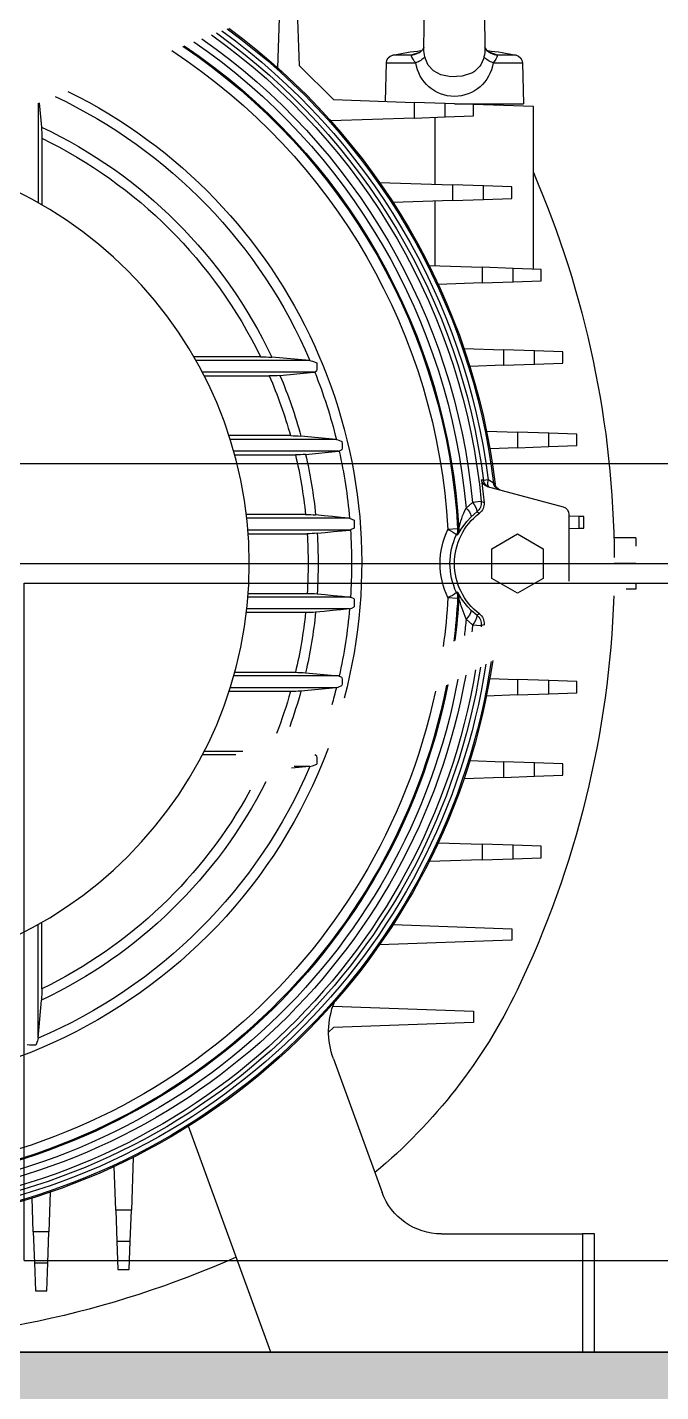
# Model space of a CAD drawing. Header units: millimetres. Extents: x 6561.5 to 6624.8, y 613.4 to 641.4.
# Drawn here: x 6611.5333 to 6611.6604, y 625.0787 to 625.3526 of the extents above; entities that cross this region are included whole.
import ezdxf

# ---------------------------------------------------------------- set-up
doc = ezdxf.new("R2010")
doc.units = ezdxf.units.MM
doc.layers.add('01-HATCH', color=8, linetype='Continuous')
doc.layers.add('A-WALL', color=7, linetype='Continuous', lineweight=5)

# ---------------------------------------------------------------- blocks, each defined once
blk = doc.blocks.new('A$Cbc02c842')
at = {"ltscale": 5}
for p, q in [((0.1076108454228688, 0.2712022301836328), (0.1071613951519339, 0.2583316583836108)), ((0.1114354452386124, 0.2578272136250348), (0.1110151925770424, 0.2698616752743987)), ((0.06361413272975369, 0.2603895646868182), (0.0673278887682045, 0.2603895646868182)), ((0.06989095744688711, 0.2620512124712491), (0.06987453418355472, 0.2618502155049214)), ((0.0846721693562813, 0.2603895646868182), (0.08838592539473211, 0.2603895646868182)), ((0.06236234899483861, 0.2588826644056894), (0.06214586239570963, 0.2506153747394251)), ((0.06825705326468778, 0.2588826644056894), (0.06236234899483861, 0.2588826644056894)), ((0.08963770912964719, 0.2588826644056894), (0.08374300485979802, 0.2588826644056894)), ((0.08984153860205879, 0.2510987309034931), (0.08963770912964719, 0.2588826644056894)), ((0.1071613951519339, 0.2583316583836108), (0.1002934566943168, 0.2514637199259937)), ((0.06016669572932187, 0.2500624625558316), (0.07218806732839766, 0.2504822581024087)), ((0.06016669572932187, 0.2174455961520039), (0.06016669572932187, 0.2500624625558316)), ((0.0760000290622429, 0.2506153747394251), (0.06214586239570963, 0.2506153747394251)), ((0.07218806732839766, 0.2504822581024087), (0.07782608229649668, 0.2506791419235128)), ((0.07218806732839766, 0.2481887472623043), (0.07218806732839766, 0.2504822581024087)), ((0.07782608229649668, 0.2506791419235128), (0.08406319806567808, 0.2508969468056534)), ((0.07782608229649668, 0.2479918634412002), (0.07782608229649668, 0.2506791419235128)), ((0.1002934566943168, 0.2514637199259937), (0.08406319806567808, 0.2508969468056534)), ((0.08406319806567808, 0.2508969468056534), (0.08406319806567808, 0.2477740585590595)), ((0.1592871081450085, 0.2508532867456665), (0.1588608570930319, 0.2459724724694183)), ((0.1595253811913153, 0.2507594602093945), (0.1595253811913153, 0.2307756254450055)), ((0.07782608229649668, 0.2479918634412002), (0.07218806732839766, 0.2481887472623043)), ((0.08406319806567808, 0.2477740585590595), (0.07782608229649668, 0.2479918634412002)), ((0.0799583623959279, 0.2479174025792759), (0.0799583623959279, 0.2344759256637303)), ((0.08406319806567808, 0.2477740585590595), (0.1007979014532339, 0.2471896698396563)), ((0.1587780164857122, 0.2437146542645792), (0.1587780164857122, 0.2303499456518807)), ((0.06450907813018603, 0.2339364247690696), (0.07014709309919454, 0.2341333085901738)), ((0.06450907813018603, 0.2316429139289653), (0.06450907813018603, 0.2339364247690696)), ((0.07014709309919454, 0.2341333085901738), (0.07638420886837594, 0.2343511134723144)), ((0.07014709309919454, 0.2314460301078611), (0.07014709309919454, 0.2341333085901738)), ((0.09103177563451936, 0.2348626177749225), (0.07638420886837594, 0.2343511134723144)), ((0.07638420886837594, 0.2343511134723144), (0.07638420886837594, 0.2312282252257205)), ((0.07014709309919454, 0.2314460301078611), (0.06450907813018603, 0.2316429139289653)), ((0.07638420886837594, 0.2312282252257205), (0.07014709309919454, 0.2314460301078611)), ((0.07638420886837594, 0.2312282252257205), (0.08830372474153592, 0.2308119865594449)), ((0.0799583623959279, 0.2311034130343046), (0.0799583623959279, 0.2181367363816094)), ((0.05859156674091537, 0.2173905914357306), (0.06422958170992388, 0.2175874752569484)), ((0.05859156674091537, 0.2150970805956263), (0.05859156674091537, 0.2173905914357306)), ((0.06422958170992388, 0.2175874752569484), (0.07046669747910528, 0.2178052801389754)), ((0.06422958170992388, 0.2149001967745221), (0.06422958170992388, 0.2175874752569484)), ((0.08107190238047224, 0.21817562205473), (0.07046669747910528, 0.2178052801389754)), ((0.07046669747910528, 0.2178052801389754), (0.07046669747910528, 0.2146823918923815)), ((0.06422958170992388, 0.2149001967745221), (0.05859156674091537, 0.2150970805956263)), ((0.07046669747910528, 0.2146823918923815), (0.06422958170992388, 0.2149001967745221)), ((0.07046669747910528, 0.2146823918923815), (0.07923934124687548, 0.2143760444216127)), ((0.05427287674251602, 0.2008447581025052), (0.05991089171152453, 0.2010416419236094)), ((0.05427287674251602, 0.1985512472622872), (0.05427287674251602, 0.2008447581025052)), ((0.05991089171152453, 0.2010416419236094), (0.06614800748070593, 0.2012594468056363)), ((0.05991089171152453, 0.1983543634411831), (0.05991089171152453, 0.2010416419236094)), ((0.07408579236130208, 0.2015366403616667), (0.06614800748070593, 0.2012594468056363)), ((0.06614800748070593, 0.2012594468056363), (0.06614800748070593, 0.1981365585591561)), ((0.05991089171152453, 0.1983543634411831), (0.05427287674251602, 0.1985512472622872)), ((0.06614800748070593, 0.1981365585591561), (0.05991089171152453, 0.1983543634411831)), ((0.06614800748070593, 0.1981365585591561), (0.07289911211432809, 0.1979008047903221)), ((0.1049883401394709, 0.199093597006879), (0.1050434679466434, 0.1990997338863849)), ((0.1050434679466434, 0.1990997338863849), (0.1126526426080545, 0.1997642579851231)), ((0.1050434679466434, 0.1990997338863849), (0.127849489632581, 0.1990997338863849)), ((0.1149104608132347, 0.1998470985917606), (0.1282751694263879, 0.1998470985917606)), ((0.1036496318658919, 0.196933259855939), (0.10402566878588, 0.1967648352224955)), ((0.1041901432556642, 0.1967337714784776), (0.10402566878588, 0.1967648352224955)), ((0.1041901432556642, 0.1967337714784776), (0.1265680320832416, 0.1967337714784776)), ((0.1110069976805335, 0.1960873690282483), (0.1041901432556642, 0.1967337714784776)), ((0.12619318005477, 0.1960053664701604), (0.1131471879264154, 0.1960053664701604)), ((0.05144683700041242, 0.1842989247691662), (0.05708485196942092, 0.1844958085902704)), ((0.05144683700041242, 0.1820054139289482), (0.05144683700041242, 0.1842989247691662)), ((0.05708485196942092, 0.1844958085902704), (0.06332196773860232, 0.1847136134722973)), ((0.05708485196942092, 0.181808530107844), (0.05708485196942092, 0.1844958085902704)), ((0.06957457357498242, 0.1849319592794814), (0.06332196773860232, 0.1847136134722973)), ((0.06332196773860232, 0.1847136134722973), (0.06332196773860232, 0.1815907252258171)), ((0.09975582225365542, 0.1832664005530091), (0.1067924356905223, 0.1839265120525511)), ((0.1088909282727855, 0.1840090994464276), (0.1212314334190978, 0.1840090994464276)), ((0.05708485196942092, 0.181808530107844), (0.05144683700041242, 0.1820054139289482)), ((0.06332196773860232, 0.1815907252258171), (0.05708485196942092, 0.181808530107844)), ((0.06332196773860232, 0.1815907252258171), (0.06890457292070096, 0.1813957763570784)), ((0.0992697572785346, 0.1809004381451018), (0.09912987538086782, 0.1809256253762328)), ((0.0992697572785346, 0.1809004381451018), (0.1202886002413379, 0.1809004381451018)), ((0.1058632592551021, 0.1802511839952672), (0.0992697572785346, 0.1809004381451018)), ((0.09967870312743798, 0.1832562480229285), (0.09975582225365542, 0.1832664005530091)), ((0.09975582225365542, 0.1832664005530091), (0.1209940786568495, 0.1832664005530091)), ((0.1200859057491925, 0.1801690983793947), (0.1078982762594478, 0.1801690983793947)), ((0.06940356924883417, 0.1738009034787069), (0.05421523224072189, 0.1697312008430458)), ((0.06920749827827422, 0.175145728827431), (0.07016707645766473, 0.1750226573539635)), ((0.07005314812181496, 0.1705431585660904), (0.0706131079325587, 0.1707910909053112)), ((0.0706131079325587, 0.1707910909053112), (0.07236453576774693, 0.1706228386663611)), ((0.07236453576774693, 0.1706228386663611), (0.0736665342321885, 0.1694814423865978)), ((0.05004905367627543, 0.1677530914358272), (0.05102619902777406, 0.1677872141033845)), ((0.05004905367627543, 0.1654595805956092), (0.05004905367627543, 0.1677530914358272)), ((0.05102619902777406, 0.1677872141033845), (0.05304169572923456, 0.1678575967991378)), ((0.05102619902777406, 0.1677872141033845), (0.05102619902777406, 0.1654254579280519)), ((0.05304169572923456, 0.1682018182847855), (0.05304169572923456, 0.1548173920226077)), ((0.0715064576036184, 0.1686996579942956), (0.07098312949642605, 0.1684292356974879)), ((0.07261141611820676, 0.1677374483603558), (0.0715064576036184, 0.1686996579942956)), ((0.09703679302151613, 0.1674189427880606), (0.09713141157249083, 0.1674330672196334)), ((0.09713141157249083, 0.1674330672196334), (0.1176662636055426, 0.1674330672196334)), ((0.1058644827992339, 0.1681742678032947), (0.1177512612332521, 0.1681742678032947)), ((0.05102619902777406, 0.1654254579280519), (0.05004905367627543, 0.1654595805956092)), ((0.05304169572923456, 0.1653550752322985), (0.05102619902777406, 0.1654254579280519)), ((0.07512669876200562, 0.1652409581823235), (0.07535090452824988, 0.165286214903233)), ((0.07535090452824988, 0.165286214903233), (0.077311489001886, 0.1651771108797107)), ((0.09697325173806348, 0.165067104811726), (0.09685803771048995, 0.1650862008709169)), ((0.09697325173806348, 0.165067104811726), (0.1174398815958284, 0.165067104811726)), ((0.03958336239543314, 0.1634792526824072), (0.04400443620511396, 0.1634792526824072)), ((0.03958336239543314, 0.1634792526824072), (0.03958336239543314, 0.1618422073908619)), ((0.06333336239572418, 0.1642753158694745), (0.05818752906202462, 0.1613043676092616)), ((0.06847919572851424, 0.1613043676092616), (0.06333336239572418, 0.1642753158694745)), ((0.07557609750642769, 0.1641372743462739), (0.07535560003748287, 0.1640854481956353)), ((0.1173832511951787, 0.1643297057057111), (0.1055426303512377, 0.1643297057057111)), ((0.05818752906202462, 0.1613043676092616), (0.05818752906202462, 0.1553624710888357)), ((0.06847919572851424, 0.1553624710888357), (0.06847919572851424, 0.1613043676092616)), ((0.03958336239543314, 0.1583334193490487), (0.04393752906185, 0.1583334193490487)), ((0.03958336239543314, 0.1542199798385013), (0.03958336239543314, 0.1531875860156902)), ((0.05818752906202462, 0.1553624710888357), (0.06333336239572418, 0.1523915228286228)), ((0.06333336239572418, 0.1523915228286228), (0.06847919572851424, 0.1553624710888357)), ((0.03958336239543314, 0.1531875860156902), (0.04151378091978586, 0.1531875860156902)), ((0.07535090452824988, 0.151380623794978), (0.07512669876200562, 0.1514258805158875)), ((0.077311489001886, 0.1514897278183867), (0.07535090452824988, 0.151380623794978)), ((0.07535560003748287, 0.152581390502462), (0.07557609750642769, 0.1525295643519371)), ((0.09697325173806348, 0.1515997338863713), (0.09685803771048995, 0.1515806378272941)), ((0.09697325173806348, 0.1515997338863713), (0.1174398815958284, 0.1515997338863713)), ((0.1173832511951787, 0.1523371329923862), (0.1055426303512377, 0.1523371329923862)), ((0.07098312949642605, 0.1482376030007231), (0.0715064576036184, 0.1479671807038017)), ((0.0715064576036184, 0.1479671807038017), (0.07261141611820676, 0.1489293903377416)), ((0.09703679302151613, 0.1492478959100367), (0.09713141157249083, 0.149233771478464)), ((0.09713141157249083, 0.149233771478464), (0.1176662636055426, 0.149233771478464)), ((0.1058644827992339, 0.1484925708949163), (0.1177512612332521, 0.1484925708949163)), ((0.0706131079325587, 0.1458757477927861), (0.07005314812181496, 0.1461236801320069)), ((0.07236453576774693, 0.1460440000317362), (0.0706131079325587, 0.1458757477927861)), ((0.0736665342321885, 0.1471853963116132), (0.07236453576774693, 0.1460440000317362)), ((0.05144683700041242, 0.1346614247691491), (0.05708485196942092, 0.1348583085902533)), ((0.05144683700041242, 0.1323679139290448), (0.05144683700041242, 0.1346614247691491)), ((0.05708485196942092, 0.1348583085902533), (0.06332196773860232, 0.1350761134723939)), ((0.05708485196942092, 0.1321710301079406), (0.05708485196942092, 0.1348583085902533)), ((0.06890457292070096, 0.1352710623411326), (0.06332196773860232, 0.1350761134723939)), ((0.06332196773860232, 0.1350761134723939), (0.06332196773860232, 0.1319532252258)), ((0.0992697572785346, 0.1357664005529955), (0.09912987538086782, 0.1357412133219782)), ((0.1058632592551021, 0.1364156547029438), (0.0992697572785346, 0.1357664005529955)), ((0.0992697572785346, 0.1357664005529955), (0.1202886002413379, 0.1357664005529955)), ((0.1200859057491925, 0.1364977403187027), (0.1078982762594478, 0.1364977403187027)), ((0.05708485196942092, 0.1321710301079406), (0.05144683700041242, 0.1323679139290448)), ((0.06332196773860232, 0.1319532252258), (0.05708485196942092, 0.1321710301079406)), ((0.06332196773860232, 0.1319532252258), (0.06957457357498242, 0.1317348794186159)), ((0.09967870312743798, 0.1334105906751688), (0.09975582225365542, 0.1334004381450882)), ((0.09975582225365542, 0.1334004381450882), (0.1209940786568495, 0.1334004381450882)), ((0.09975582225365542, 0.1334004381450882), (0.1067924356905223, 0.1327403266455462)), ((0.1088909282727855, 0.132657739251556), (0.1212314334190978, 0.132657739251556)), ((0.12619318005477, 0.1206614722279369), (0.1184785406569517, 0.1206614722279369)), ((0.05427287674251602, 0.1181155914358101), (0.05991089171152453, 0.1183124752569142)), ((0.05427287674251602, 0.1158220805957058), (0.05427287674251602, 0.1181155914358101)), ((0.05991089171152453, 0.1183124752569142), (0.06614800748070593, 0.1185302801390549)), ((0.05991089171152453, 0.1156251967746016), (0.05991089171152453, 0.1183124752569142)), ((0.07289911211432809, 0.1187660339077752), (0.06614800748070593, 0.1185302801390549)), ((0.06614800748070593, 0.1185302801390549), (0.06614800748070593, 0.115407391892461)), ((0.1036496318658919, 0.119733578842272), (0.10402566878588, 0.1199020034757154)), ((0.119874038885655, 0.1199330672197334), (0.1265680320832416, 0.1199330672197334)), ((0.05991089171152453, 0.1156251967746016), (0.05427287674251602, 0.1158220805957058)), ((0.06614800748070593, 0.115407391892461), (0.05991089171152453, 0.1156251967746016)), ((0.06614800748070593, 0.115407391892461), (0.07408579236130208, 0.1151301983363169)), ((0.1049883401394709, 0.117573241691332), (0.1050434679466434, 0.1175671048118261)), ((0.1050434679466434, 0.1175671048118261), (0.1081186319263452, 0.1175671048118261)), ((0.1050434679466434, 0.1175671048118261), (0.1087188048788903, 0.117246130452429)), ((0.05859156674091537, 0.101569758102471), (0.06422958170992388, 0.1017666419236889)), ((0.05859156674091537, 0.09927624726236672), (0.05859156674091537, 0.101569758102471)), ((0.06422958170992388, 0.1017666419236889), (0.07046669747910528, 0.1019844468057158)), ((0.06422958170992388, 0.09907936344126256), (0.06422958170992388, 0.1017666419236889)), ((0.07923934124687548, 0.1022907942764846), (0.07046669747910528, 0.1019844468057158)), ((0.07046669747910528, 0.1019844468057158), (0.07046669747910528, 0.09886155855912193)), ((0.06422958170992388, 0.09907936344126256), (0.05859156674091537, 0.09927624726236672)), ((0.07046669747910528, 0.09886155855912193), (0.06422958170992388, 0.09907936344126256)), ((0.07046669747910528, 0.09886155855912193), (0.08107190238047224, 0.09849121664336735)), ((0.08830372474153592, 0.0858548521386524), (0.06450907813018603, 0.0850239247692457)), ((0.06450907813018603, 0.0850239247692457), (0.06450907813018603, 0.08273041392902769)), ((0.1587780164857122, 0.07295218443351814), (0.1587780164857122, 0.08631689304621659)), ((0.1595253811913153, 0.06308519156726788), (0.1595253811913153, 0.08589121325320548)), ((0.06450907813018603, 0.08273041392902769), (0.09103177563451936, 0.08180422092317485)), ((0.1003860575185627, 0.06946278695141928), (0.07218806732839766, 0.06847809143590666)), ((0.1595253811913153, 0.06308519156726788), (0.1588608570930319, 0.07069436622867897)), ((0.07218806732839766, 0.06847809143590666), (0.07218806732839766, 0.06618458059568866)), ((0.07218806732839766, 0.06618458059568866), (0.1002934566943168, 0.0652031187722173)), ((0.1002934566943168, 0.0652031187722173), (0.1012369322409086, 0.06425964322505706)), ((0.1595315180713897, 0.06303006375941322), (0.1595253811913153, 0.06308519156726788)), ((0.1002822774291872, 0.0589262638872583), (0.0905126734417081, 0.03208449753373088)), ((0.1128125290617845, 8.601585932410671e-08), (0.1293290270452871, 0.04537879127229871)), ((0.1404494930231976, 0.03911362600075563), (0.1408198349392933, 0.02850842109950236)), ((0.1439427231855461, 0.02850842109950236), (0.1442490706560875, 0.03728106486704519)), ((0.1570884747163745, 0.03212751598158547), (0.1573656682724049, 0.02418973110076195)), ((0.1604885565186578, 0.02418973110076195), (0.1607243102873781, 0.0309408357344978)), ((0.1408198349392933, 0.02850842109950236), (0.1439427231855461, 0.02850842109950236)), ((0.1410376398209792, 0.02227130533032096), (0.1408198349392933, 0.02850842109950236)), ((0.1439427231855461, 0.02850842109950236), (0.1437249183038602, 0.02227130533032096)), ((0.047895862395535, 8.601585932410671e-08), (0.047895862395535, 0.0237500860158093)), ((0.047895862395535, 0.0237500860158093), (0.05027086239556411, 0.0237500860158093)), ((0.05027086239556411, 0.0237500860158093), (0.05027086239556411, 8.601585932410671e-08)), ((0.0786099002446008, 0.0237500860158093), (0.05027086239556411, 0.0237500860158093)), ((0.1437249183038602, 0.02227130533032096), (0.1410376398209792, 0.02227130533032096)), ((0.1412345236424244, 0.01663329036153982), (0.1410376398209792, 0.02227130533032096)), ((0.1437249183038602, 0.02227130533032096), (0.143528034482415, 0.01663329036153982)), ((0.1573656682724049, 0.02418973110076195), (0.1604885565186578, 0.02418973110076195)), ((0.1575834731540908, 0.01795261533169423), (0.1573656682724049, 0.02418973110076195)), ((0.1604885565186578, 0.02418973110076195), (0.1602707516369719, 0.01795261533169423)), ((0.143528034482415, 0.01663329036153982), (0.1412345236424244, 0.01663329036153982)), ((0.1602707516369719, 0.01795261533169423), (0.1575834731540908, 0.01795261533169423)), ((0.1577803569755361, 0.01231460036279941), (0.1575834731540908, 0.01795261533169423)), ((0.1602707516369719, 0.01795261533169423), (0.1600738678155267, 0.01231460036279941)), ((0.1600738678155267, 0.01231460036279941), (0.1577803569755361, 0.01231460036279941)), ((0.05027086239556411, 8.601585932410671e-08), (0.047895862395535, 8.601585932410671e-08)), ((0.05027086239556411, 8.601585932410671e-08), (0.1128125290617845, 8.601585932410671e-08))]:
    blk.add_line(p, q, dxfattribs=at)
at = {"ltscale": 0.5}
blk.add_line((0.3953048170499187, 0.1583334193490487), (0.01134648371703406, 0.1583334193490487), dxfattribs=at)
for p, q in [((0.002375029062250178, 8.601585932410671e-08), (0.07916669572864521, 8.601585932410671e-08)), ((0.3953048170499187, 8.601585932410671e-08), (0.01134648371703406, 8.601585932410671e-08))]:
    blk.add_line(p, q)
at = {"ltscale": 5, "flags": 128}
for points in [[(0.07021410387847027, 0.2859282211581444), (0.07020728835527734, 0.2855182905749984), (0.0701675694556343, 0.2828775165895081), (0.07012755473374455, 0.2800232049702913), (0.07008748889734306, 0.2770424582004694), (0.07004995955526283, 0.2742066494932374), (0.07001716261424917, 0.2717450939947526), (0.06998581288394234, 0.2694477062544252), (0.06995369411311003, 0.2671886576392239), (0.06993503492071795, 0.2659335807608727), (0.06991209785451247, 0.264445491599929), (0.0698858590906184, 0.2628044565736332), (0.06987339998090647, 0.2620522284877893)], [(0.08213241902672053, 0.2618924648724601), (0.08212776569348534, 0.2621365335415362), (0.08210671825895588, 0.2633302868003398), (0.08208623166706275, 0.2645730145403036), (0.08204599456189499, 0.2672139487872869), (0.08200676814090002, 0.2699887310502049), (0.08196742761924725, 0.2729011285453566), (0.08192708710089391, 0.275946803406498), (0.08188596998411413, 0.2790313184197544), (0.08185406907637116, 0.2813446661379544)], [(0.0673278887682045, 0.2603895646868182), (0.06883336744544977, 0.2609039887005906), (0.06895945078781551, 0.2609304407175728)], [(0.08191020902108903, 0.260035686336721), (0.08210983456706344, 0.2612934279373462), (0.08212042257241592, 0.2618925553915119)], [(0.08301568786487223, 0.2609293531587014), (0.0832356046323639, 0.2608853829594295), (0.0846721693562813, 0.2603895646868182)], [(0.07008984910339677, 0.260035686336721), (0.07018125206582226, 0.2596619588159115), (0.07068960451420025, 0.2584490267133219), (0.07087709359916516, 0.2581628719089508), (0.07197709500837846, 0.2571032618031381), (0.07238025647461654, 0.2568579562550326), (0.0744441545623431, 0.2561576436883684), (0.07669862293482765, 0.256048881021286), (0.07871885551253399, 0.2564598295078326), (0.08022061161796046, 0.257244124620513), (0.08128668463291433, 0.2584097893536068), (0.08181976233504429, 0.2596654150248128), (0.08191020902108903, 0.260035686336721)], [(0.1049883401394709, 0.199093597006879), (0.1044965039766339, 0.1989711011668192), (0.1036097055941809, 0.1986168253430947)], [(0.09967870312743798, 0.1832562480229285), (0.09920194826486295, 0.1831139831080577), (0.09856324589623, 0.1828227713753563)], [(0.09858667658249942, 0.1811754136206787), (0.09897810360803305, 0.1809762755179349), (0.09912987538086782, 0.1809256253762328)], [(0.06791216861824978, 0.174428431337958), (0.06799843700014208, 0.1744511706866092), (0.06815052089427809, 0.1744912572060571)], [(0.06900694217824821, 0.1736946275754576), (0.06909883457342403, 0.1737451034752553), (0.06917490159526096, 0.1738422302681215), (0.06923274377209054, 0.1739829441693814), (0.06927053652020732, 0.174162806474726), (0.06928708769760306, 0.1743761435758984), (0.06928187521339169, 0.1746162259295829), (0.06925506348875388, 0.1748754803357429), (0.06920749827827422, 0.175145728827431)], [(0.07016707645766473, 0.1750226573539635), (0.07025357141560562, 0.1750454450482835), (0.07056459840464413, 0.1751273835710094)], [(0.07535560003748287, 0.1640854481956353), (0.07530399006213884, 0.16415307525034), (0.0750422556805006, 0.1646009784596458), (0.0746432961661867, 0.1652503324785926), (0.07352746452693282, 0.1667558532571434), (0.07261141611820676, 0.1677374483603558)], [(0.09703679302151613, 0.1674189427880606), (0.09657664172141267, 0.1672606813862672), (0.09611109916772875, 0.1670238338712693)], [(0.09713141157249083, 0.1674330672196334), (0.09880913727579355, 0.167598132864498), (0.1004873545091414, 0.1677629158920695), (0.1021660874359895, 0.1679274123176242), (0.1038453604762708, 0.1680916178639222)], [(0.0961142859625852, 0.1654239007239653), (0.09668827820974002, 0.1651377732829928), (0.09685803771048995, 0.1650862008709169)], [(0.1035437417424419, 0.1644121874314237), (0.1019010639749922, 0.1645755580365744), (0.1002584236059647, 0.1647391691065536), (0.09861581975769695, 0.1649030186824234), (0.09697325173806348, 0.165067104811726)], [(0.07261141611820676, 0.1489293903377416), (0.07329349635551807, 0.1496419917967273), (0.07455668334409893, 0.1512840762987366), (0.07510061515881716, 0.1521658831450736), (0.0753001556270192, 0.1525075816765025), (0.07535560003748287, 0.152581390502462)], [(0.0961142859625852, 0.151242937974132), (0.09668827820974002, 0.1515290654152182), (0.09685803771048995, 0.1515806378272941)], [(0.1035437417424419, 0.1522546512666736), (0.1019010639749922, 0.1520912806616366), (0.1002584236059647, 0.1519276695915437), (0.09861581975769695, 0.1517638200156739), (0.09697325173806348, 0.1515997338863713)], [(0.09703679302151613, 0.1492478959100367), (0.09657664172141267, 0.1494061573119438), (0.09611109916772875, 0.1496430048269417)], [(0.09713141157249083, 0.149233771478464), (0.09880913727579355, 0.1490687058335993), (0.1004873545091414, 0.1489039228060278), (0.1021660874359895, 0.1487394263804731), (0.1038453604762708, 0.1485752208341751)], [(0.09858667658249942, 0.1354914250775323), (0.09897810360803305, 0.1356905631801624), (0.09912987538086782, 0.1357412133219782)], [(0.09967870312743798, 0.1334105906751688), (0.09920194826486295, 0.1335528555900396), (0.09856324589623, 0.133844067322741)], [(0.1049883401394709, 0.117573241691332), (0.1044965039766339, 0.1176957375313918), (0.1036097055941809, 0.1180500133551163)], [(0.1595315180713897, 0.06303006375941322), (0.1596540139109948, 0.06253822759725836), (0.1600082897350603, 0.06165142921400957)]]:
    blk.add_lwpolyline(points, dxfattribs=at)
blk.add_circle((0.20029169572922, 0.1583334193490487), 0.08312499999995197)
at = {"ltscale": 5}
for centre, radius, start, end in [((0.20029169572922, 0.1583334193490487), 0.1333958333332564, 126.3174097071418, 173.1287988406451), ((0.20029169572922, 0.1583334193490487), 0.1331253762842723, 126.244108656051, 173.02864606546), ((0.20029169572922, 0.1583334193490487), 0.1321579379807925, 125.978956075013, 172.6913837807715), ((0.20029169572922, 0.1583334193490487), 0.1311904996773084, 125.7090904461031, 172.6913837807715), ((0.20029169572922, 0.1583334193490487), 0.130275591395865, 125.4494184367388, 174.5126764494542), ((0.20029169572922, 0.1583334193490487), 0.1285161004811677, 124.9373965435034, 174.5126764494542), ((0.20029169572922, 0.1583334193490487), 0.1271149477506038, 124.5172551912072, 174.9686774333094), ((0.20029169572922, 0.1583334193490487), 0.1056855187303239, 200.5776930267063, 110.3864641445304), ((0.06394513975851623, 0.2588412175709323), 0.001583333333332581, 102.0670999493467, 178.500000002343), ((0.0760000290622429, 0.2024522244490186), 0.05924648362378006, 96.49911057347869, 102.0670999493467), ((0.0670873496594595, 0.2640166983138101), 0.003635100742898883, 273.7941047983842, 294.8601009109342), ((0.07069840659573856, 0.2614279332902356), 0.003526839913968904, 197.122700034042, 226.1938063160318), ((0.06780207144333872, 0.2627866995609907), 0.002213957348582552, 291.0787884858196, 339.3428548133834), ((0.07547283194548982, 0.2615944790382514), 0.00560413588026724, 177.3844833923176, 196.1498464676239), ((0.20029169572922, 0.1583334193490487), 0.1253554568359063, 123.9732808172995, 176.8411954780238), ((0.20029169572922, 0.1583334193490487), 0.1251340987575033, 123.9035058231205, 176.8148481956988), ((0.20029169572922, 0.1583334193490487), 0.1231704808802888, 123.2708807201249, 176.8148481956988), ((0.08406525728628367, 0.2626659699027982), 0.002047945354847822, 198.8015139429918, 253.3751321154765), ((0.0760000290622429, 0.2024522244490186), 0.05924648362378006, 77.93290005065332, 83.49014131105976), ((0.08491314275238437, 0.264019139784466), 0.003637565610044017, 246.5316814026813, 266.2016143289336), ((0.0812643299325373, 0.2614509460289014), 0.003569299635707518, 313.9828432176474, 342.7006504562966), ((0.08805491836596957, 0.2588412175709323), 0.001583333333332581, 1.499999997656962, 77.93290005065332), ((0.06687692521086319, 0.263109637806167), 0.004446578187036953, 288.0821205362669, 316.2663264605101), ((0.0760000290622429, 0.25994334549722), 0.007815287491513131, 187.800184074502, 352.199815925498), ((0.08512313291362261, 0.263109637806167), 0.0044465781870355, 223.73367353949, 251.9178794637331), ((0.20029169572922, 0.1583334193490487), 0.1056855187303239, 116.2545905399482, 194.8290134535299), ((0.20029169572922, 0.1583334193490487), 0.1036538550625727, 115.2259933371454, 156.8441468937064), ((0.161920358825455, 0.1967047562521316), 0.1092499999999369, 150.4316794163506, 150.6269992996945), ((0.20029169572922, 0.1583334193490487), 0.09693873334183217, 115.3021630980374, 154.6978369023786), ((0.1875297241024327, 0.2437901669458711), 0.02875180677869497, 175.6469773736653, 180.1504796870689), ((0.20029169572922, 0.1583334193490487), 0.09493861616837866, 115.9297388368414, 154.0702611739696), ((0.2418541957288198, 0.1583334193490487), 0.1979166666665523, 156.6354249851403, 179.6427483439086), ((0.110435432481836, 0.1979364433771593), 0.006859552986490127, 174.3076144946713, 188.4094502191148), ((0.1148349481320565, 0.1710953909749264), 0.02875180677887038, 89.84952031295067, 94.35302265978974), ((0.20029169572922, 0.1583334193490487), 0.1036538550625727, 158.2370798205334, 166.087320610177), ((0.20029169572922, 0.1583334193490487), 0.09693873334183226, 157.07897448833, 164.6916824243815), ((0.20029169572922, 0.1583334193490487), 0.09493861616837866, 156.6215171351077, 164.309247563919), ((0.1130116979049944, 0.220438688787624), 0.02443369798069549, 265.2937897055032, 270.3177188384462), ((0.108810952975773, 0.1593392529578637), 0.02466997612114737, 89.81425783018322, 94.69323328304353), ((0.20029169572922, 0.1583334193490487), 0.1036538550625725, 167.4108644239964, 174.9714263937744), ((0.1053759823955716, 0.1820958247295152), 0.006851410806495076, 173.9093534675264, 187.7203944209964), ((0.20029169572922, 0.1583334193490487), 0.09693873334183233, 166.932479795004, 174.2226172130219), ((0.1077945718172941, 0.2028646194632415), 0.02269575801513691, 265.1184690594724, 270.2618043508073), ((0.20029169572922, 0.1583334193490487), 0.09493861616837866, 166.7030539501021, 174.0503274886771), ((0.06633985241046503, 0.1746197735920418), 0.001583916068942773, 284.9930712173982, 353.0615356824241), ((0.06657943423783763, 0.1746827209703383), 0.001582710224466027, 285.0059516933339, 353.0517920131065), ((-0.04307947733082074, 0.3553094252898177), 0.212290655503936, 301.5976826129249, 301.9332129205757), ((0.0685971510968102, 0.1752233583566181), 0.001582702287747247, 285.0059061699316, 352.7147607813968), ((0.06899373224791816, 0.1753309692419975), 0.001584003663981504, 284.9950077850675, 352.6155756184838), ((0.20029169572922, 0.1583334193490487), 0.1308096212613749, 172.6237352075327, 174.6442293090588), ((0.07241686005659176, 0.1703215045228603), 0.002374081848894529, 174.6428281790238, 232.8495896141697), ((0.0729782180408165, 0.1705648286679775), 0.002375908336765519, 174.5353334589979, 231.7238949352785), ((0.07429073217849691, 0.1686103974270168), 0.002785705001223905, 133.745587813376, 178.1637936026799), ((0.05462502906198097, 0.1682018182847855), 0.001583333333332467, 104.9999999938445, 180), ((0.06333336239572418, 0.1583334193490487), 0.0126666666666595, 307.1518115167976, 52.84818848320243), ((0.07542163426137449, 0.1672284343636079), 0.002855944898605306, 127.9186980345526, 169.7333424062948), ((0.05924547516428902, 0.1621440698611991), 0.01618035785201867, 11.03438180413115, 26.96679531128981), ((0.1057789027611307, 0.1455602594446077), 0.02261417029174381, 89.78317193529244, 94.90485556605888), ((0.07749894828361903, 0.165110462884229), 0.002375836025382086, 176.8513843962174, 205.5585530389401), ((0.07772309335928185, 0.1651546259610654), 0.002375835747336746, 176.8249694373634, 205.353882058331), ((0.0795979024699136, 0.1593932745520874), 0.006219360836050116, 111.569426700353, 130.2901674662111), ((0.06295717980924564, 0.1583334193490487), 0.01590227361656567, 334.5096348724932, 25.49036512750682), ((0.1111779498762644, 0.1662538747287385), 0.01508651143719578, 177.0745666996484, 183.1536799010913), ((0.20029169572922, 0.1583334193490487), 0.1036538550625726, 176.2646822142683, 183.7353177857317), ((0.20029169572922, 0.1583334193490487), 0.09693873334183217, 176.4047764504264, 183.5952235495736), ((0.1054224474357852, 0.1856792492220052), 0.02134988178623181, 264.9516671054565, 270.3225315271173), ((0.06341489268675105, 0.1583334193490487), 0.01347514881196552, 334.4874971708637, 25.51250282913626), ((0.20029169572922, 0.1583334193490487), 0.09493861616837858, 176.3788103800948, 183.6211896199052), ((0.2418541957288198, 0.1583334193490487), 0.1979166666665523, 181.8818047887815, 205.6428089429915), ((0.01547816120569223, 0.1695935664869808), 0.06235393208193041, 338.9384523709169, 343.0603705194613), ((0.07749894828361903, 0.1515563758138683), 0.002375836025388515, 154.4414469610599, 183.1486156037826), ((0.20029169572922, 0.1583334193490487), 0.1253554568359063, 183.1588045219762, 187.0763006822845), ((0.07772309335928185, 0.1515122127370319), 0.002375835747336192, 154.646117941669, 183.1750305626366), ((0.20029169572922, 0.1583334193490487), 0.1251340987575034, 183.1851518043012, 187.1463528899208), ((0.0795979024699136, 0.1572735641460099), 0.006219360836052504, 229.7098325337889, 248.4305732996471), ((0.20029169572922, 0.1583334193490487), 0.1231704808802889, 183.1851518043012, 187.7815131631988), ((0.1111779498762644, 0.1504129639693588), 0.01508651143722013, 176.8463200989088, 182.9254333003516), ((0.1054224474357852, 0.1309875894762058), 0.02134988178623181, 89.67746847288267, 95.04833289454352), ((0.07241686005659176, 0.146345334175237), 0.002374081848904845, 127.1504103858303, 185.3571718209762), ((0.0729782180408165, 0.1461020100301198), 0.002375908336765691, 128.2761050647215, 185.4646665410021), ((0.07429073217849691, 0.1480564412710805), 0.002785705001223188, 181.8362063973201, 226.254412186624), ((0.07542163426137449, 0.1494384043346031), 0.002855944898602151, 190.2666575937052, 232.0813019654474), ((0.20029169572922, 0.1583334193490487), 0.1036538550625725, 185.0285736062257, 192.5891355760036), ((0.1057789027611307, 0.1711065792534896), 0.02261417029174094, 265.0951444339411, 270.2168280647076), ((0.20029169572922, 0.1583334193490487), 0.09693873334183226, 185.7773827869781, 193.067520204996), ((0.20029169572922, 0.1583334193490487), 0.0949386161683789, 185.9496725113229, 193.2969460498979), ((0.20029169572922, 0.1583334193490487), 0.1308096212613748, 185.3557706909412, 185.4417185251881), ((0.20029169572922, 0.1583334193490487), 0.1302755913958651, 185.4873235505457, 185.5944044621144), ((0.20029169572922, 0.1583334193490487), 0.1285161004811676, 185.4873235505457, 186.1084013245875), ((0.20029169572922, 0.1583334193490487), 0.1271149477506038, 185.0313225666906, 186.5301808704654), ((0.20029169572922, 0.1583334193490487), 0.1333958333332564, 188.3993868047329, 263.2035824905012), ((0.20029169572922, 0.1583334193490487), 0.1331253762842723, 188.4856855019963, 263.0286460297989), ((0.20029169572922, 0.1583334193490487), 0.1321579379807908, 188.7980806026851, 262.691383758358), ((0.20029169572922, 0.1583334193490487), 0.1311904996773083, 189.1163976345437, 262.691383758358), ((0.20029169572922, 0.1583334193490487), 0.1302755913958651, 189.4230494511971, 264.5126764764082), ((0.20029169572922, 0.1583334193490487), 0.1285161004811676, 190.0287635698754, 264.5126764764082), ((0.20029169572922, 0.1583334193490487), 0.1271149477506038, 190.5268639289984, 264.968677463217), ((0.105375982396481, 0.1345710139685821), 0.006851410806658587, 172.2796055790036, 186.0906465324735), ((0.1077945718172941, 0.1138022192347421), 0.02269575801528063, 89.73819564919269, 94.88153094052761), ((0.20029169572922, 0.1583334193490487), 0.1253554568359063, 191.173275365334, 266.8411954853157), ((0.20029169572922, 0.1583334193490487), 0.1251340987575034, 191.2563155709896, 266.8148481975044), ((0.20029169572922, 0.1583334193490487), 0.1231704808802889, 192.0105586934068, 266.8148481975044), ((0.20029169572922, 0.1583334193490487), 0.1036538550625724, 193.912679389823, 195.8627608400909), ((0.108810952975773, 0.15732758574012), 0.02466997612112082, 265.3067667169565, 270.1857421698168), ((0.20029169572922, 0.1583334193490487), 0.09693873334183217, 195.3083175756185, 199.7469809449757), ((0.20029169572922, 0.1583334193490487), 0.09493861616837897, 195.690752436081, 201.0722739940323), ((0.1104354324827455, 0.1187303953210517), 0.006859552986662575, 171.5905497808853, 185.6923855053287), ((0.20029169572922, 0.1583334193490487), 0.1036538550625726, 203.1558531062936, 246.8441468753181), ((0.20029169572922, 0.1583334193490487), 0.09693873334183233, 206.8715663132114, 244.6978369019619), ((0.20029169572922, 0.1583334193490487), 0.09493861616837945, 208.635115342891, 244.0702611631586), ((0.161920358825455, 0.1199620824460794), 0.1092499999999368, 205.6428089429915, 230.1786763232132), ((0.1875297241024327, 0.07287667175222623), 0.02875180677872018, 179.8495203129311, 184.3530226263347), ((0.0854038109339399, 0.06434158282326052), 0.01583333333332419, 340.0000000072476, 22.07203672069587), ((0.1606886717011093, 0.06847715610234673), 0.006859552986509885, 264.3076145290754, 278.4094502016314), ((0.0786099002446008, 0.03641675268244171), 0.01266666666665945, 270, 340.0000000072476), ((0.20029169572922, 0.1998959193489895), 0.1979166666665522, 245.9915385620889, 294.008461437911)]:
    blk.add_arc(centre, radius, start, end, dxfattribs=at)

msp = doc.modelspace()

# ---------------------------------------------------------------- hatches: boundary and pattern name
at = {"layer": '01-HATCH', "transparency": 33554687}
h = msp.add_hatch(dxfattribs=at)
h.set_pattern_fill('BRICKS', color=256, scale=0.8, pattern_type=2)
h.set_pattern_definition([(0, (62.33247168198977, -0.8151436306175128), (0.2, 0.16), [0.376, -0.024]), (0, (62.33247168198977, -0.6791436306175456), (0.2, 0.16), [0.376, -0.024]), (90, (62.33247168198977, -0.8151436306175128), (-0.2, 0.16), [0.136, -0.184]), (90, (62.30847168198852, -0.8151436306175128), (-0.2, 0.16), [0.136, -0.184])])
h.paths.add_polyline_path([(6612.642796044278, 626.0865973471246), (6612.642796044189, 625.0865973471246), (6609.442796043634, 625.0865973467608), (6609.442796041733, 626.0865973467608)])
at = {"layer": '01-HATCH'}
h = msp.add_hatch(dxfattribs=at)
h.set_pattern_fill('SAND', color=256, scale=0.2, pattern_type=2)
h.set_pattern_definition([(0, (-498681.5234158055, -9966840.785063062), (0.118, 0.08600000000000001), [0, -0.048, 0, -0.064, 0, -0.112]), (10, (-498681.4414158055, -9966840.693063062), (0.06617740577777413, 0.1660137071585471), [0, -0.1239999999999992, 0, -0.0279999999999998, 0, -0.1059999999999992]), (20, (-498681.5094158055, -9966840.713063061), (0.04214803372459396, 0.1941224954845535), [0, -0.08600000000000001, 0, -0.058, 0, -0.126]), (29.99999999999999, (-498681.4314158055, -9966840.73306306), (0.004746133917892859, 0.1597794549146837), [0, -0.112, 0, -0.142, 0, -0.102]), (40, (-498681.4654158055, -9966840.753063062), (0.05601672004354998, 0.1697118943255379), [0, -0.08199999999999918, 0, -0.06599999999999918, 0, -0.1139999999999992]), (49.99999999999999, (-498681.3814158055, -9966840.773063062), (-0.03081676374819673, 0.1250692890844425), [0, -0.024, 0, -0.158, 0, -0.094]), (59.99999999999999, (-498681.4194158055, -9966840.793063061), (-0.03004740410711476, 0.2159563694509234), [0, -0.03, 0, -0.094, 0, -0.108]), (70, (-498681.4674158055, -9966840.81306306), (-0.05635394849964472, 0.1141588038151215), [0, -0.0559999999999996, 0, -0.06399999999999918, 0, -0.1459999999999984]), (80, (-498681.4534158055, -9966840.833063062), (-0.06837534653575604, 0.1420310247309202), [0, -0.07199999999999918, 0, -0.08599999999999919]), (90, (-498681.3674158055, -9966840.853063062), (-0.134, 0.09200000000000003), [0, -0.11, 0, -0.062, 0, -0.146]), (99.99999999999993, (-498681.5354158055, -9966840.833063062), (-0.1211788179786957, 0.05377447417954106), [0, -0.05599999999999999, 0, -0.116, 0, -0.132]), (110, (-498681.5154158055, -9966840.81306306), (-0.1254489196383073, 0.09906850438752739), [0, -0.096, 0, -0.07600000000000001, 0, -0.106]), (120, (-498681.4954158055, -9966840.793063061), (-0.1783871500692704, 0.0609756073373903), [0, -0.1319999999999984, 0, -0.04199999999999959, 0, -0.1519999999999984]), (130, (-498681.4754158055, -9966840.773063062), (-0.1321306924118051, -0.001216602966032865), [0, -0.07600000000000001, 0, -0.028, 0, -0.156]), (140, (-498681.4554158055, -9966840.753063062), (-0.2077676028146219, -0.02669500366483401), [0, -0.022, 0, -0.116, 0, -0.096]), (150, (-498681.4354158055, -9966840.73306306), (-0.1607986928011505, -0.06651150572225255), [0, -0.05600000000000001, 0, -0.066, 0, -0.128]), (160, (-498681.4154158055, -9966840.713063061), (-0.1979019725283295, -0.1110081495629772), [0, -0.1179999999999992, 0, -0.04799999999999959, 0, -0.08199999999999918]), (170, (-498681.3954158055, -9966840.693063062), (-0.09695819334431616, -0.1006931414913956), [0, -0.0759999999999992, 0, -0.04399999999999959, 0, -0.1539999999999984])])
h.paths.add_polyline_path([(6609.314649988803, 624.9365973469874), (6609.314649988803, 625.0865973473599), (6612.79279604411, 625.0865973475804), (6612.79279604411, 624.9365973472079)])

# ---------------------------------------------------------------- linework, layer by layer
msp.add_lwpolyline([(6609.292796042771, 624.9365973469874), (6612.79279604411, 624.9365973472079), (6612.79279604411, 625.0865973475804), (6609.292796042771, 625.0865973473599)], close=True)
at = {"layer": 'A-WALL'}
msp.add_lwpolyline([(6609.442796043634, 625.0865973467608), (6609.442796041733, 626.0865973467608), (6612.642796043283, 626.0865973476714), (6612.642796045184, 625.0865973476714)], close=True, dxfattribs=at)

# ---------------------------------------------------------------- block references
at = {"xscale": -1}
msp.add_blockref('A$Cbc02c842', (6611.694990445127, 625.086597261441), dxfattribs=at)

doc.saveas('drawing.dxf')
